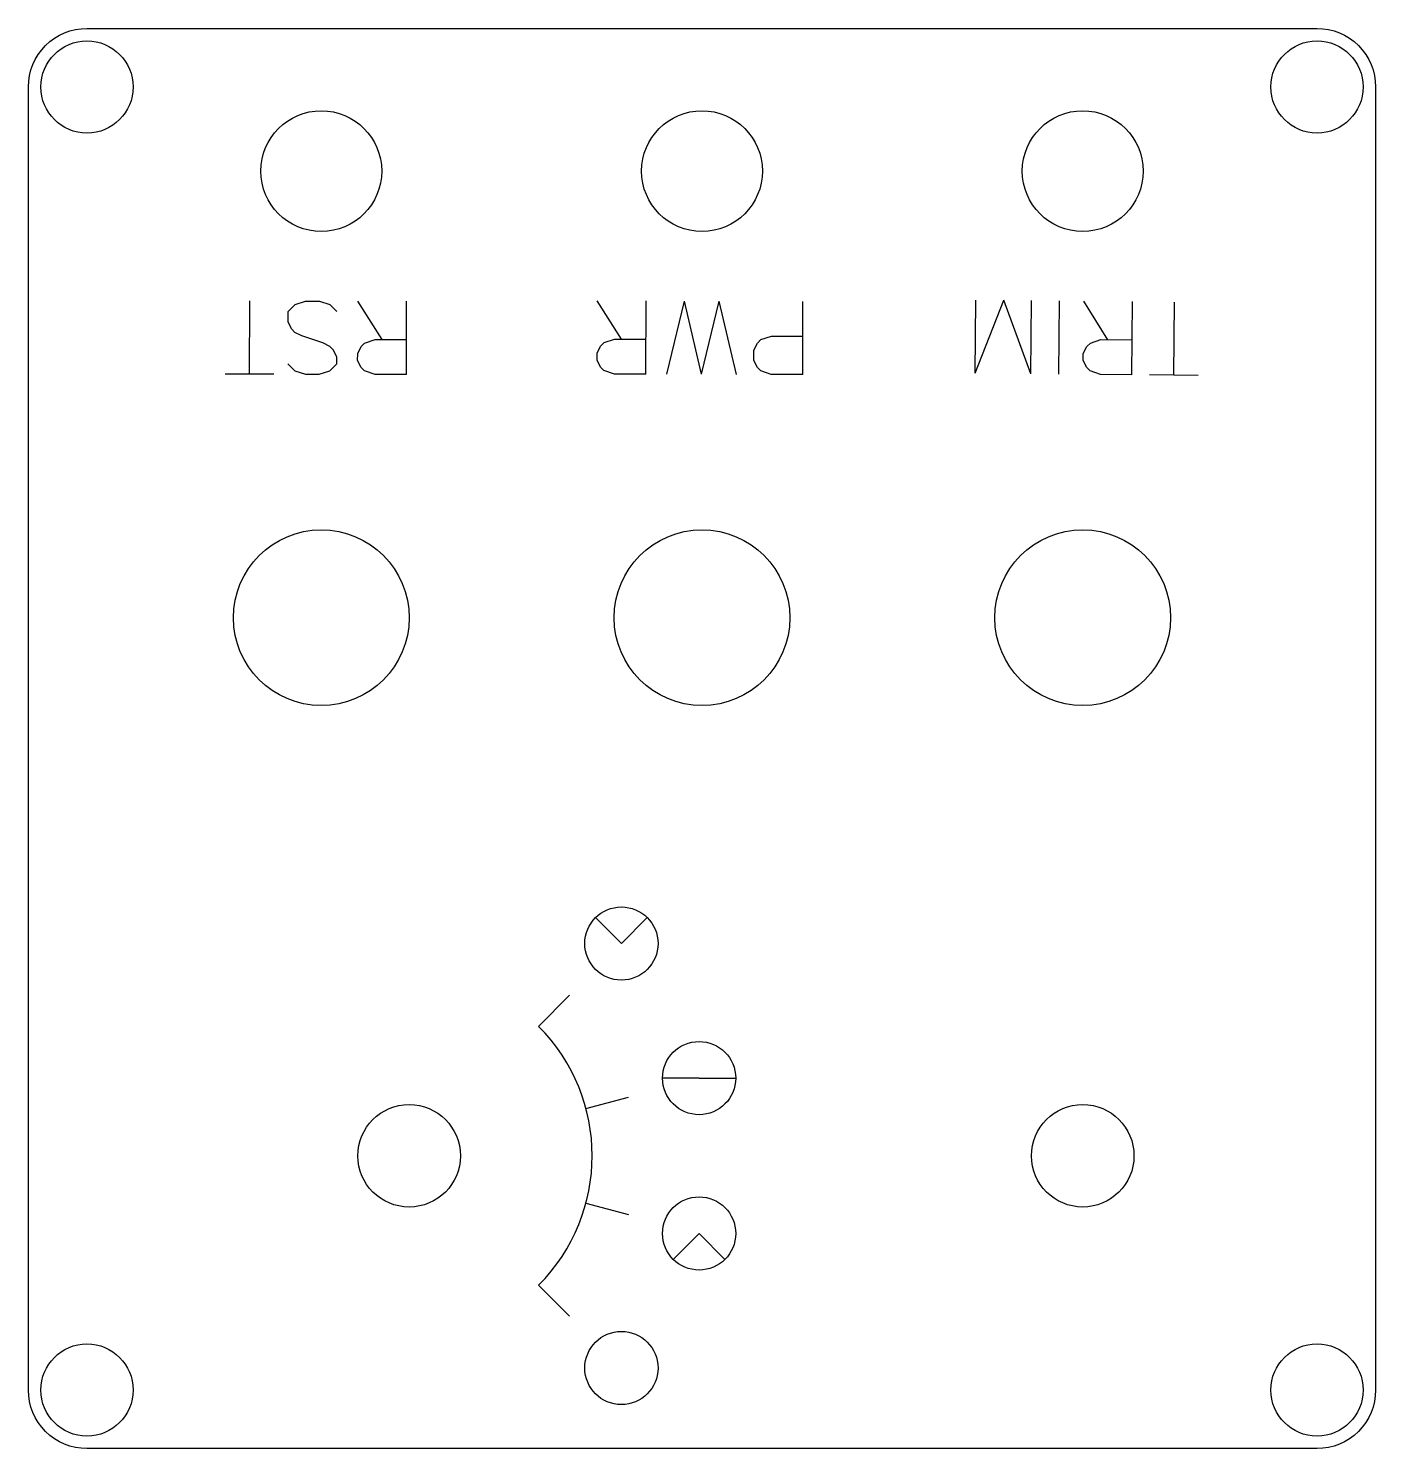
# Model space of a CAD drawing. Header units: millimetres. Extents: x -72 to 20, y -20 to 77.
import ezdxf

# ---------------------------------------------------------------- set-up
doc = ezdxf.new("R2010")
doc.units = ezdxf.units.MM
doc.layers.get('0').update_dxf_attribs({"linetype": 'CONTINUOUS'})

msp = doc.modelspace()

# ---------------------------------------------------------------- linework, layer by layer
for p, q in [((-56.898, 53.384), (-56.889, 58.384)), ((-53.794, 58.14), (-53.079, 58.377)), ((-53.079, 58.377), (-52.127, 58.375)), ((-52.127, 58.375), (-51.413, 58.136)), ((-47.846, 55.748), (-49.508, 58.37)), ((-46.184, 53.364), (-46.174, 58.364)), ((-31.496, 55.772), (-33.155, 58.396)), ((-29.837, 53.386), (-29.822, 58.386)), ((-28.408, 53.382), (-27.203, 58.379)), ((-26.027, 53.375), (-27.203, 58.379)), ((-26.027, 53.375), (-24.822, 58.371)), ((-23.647, 53.368), (-24.822, 58.371)), ((-19.123, 53.354), (-19.108, 58.354)), ((-7.354, 53.449), (-7.303, 58.448)), ((-7.354, 53.449), (-5.399, 58.429)), ((-3.545, 53.41), (-5.399, 58.429)), ((-3.545, 53.41), (-3.494, 58.41)), ((-1.64, 53.391), (-1.589, 58.391)), ((1.717, 55.738), (0.077, 58.374)), ((3.36, 53.34), (3.41, 58.34)), ((6.217, 53.311), (6.267, 58.311)), ((-54.272, 56.951), (-54.271, 57.665)), ((-54.271, 57.665), (-53.794, 58.14)), ((-51.413, 58.136), (-50.938, 57.659)), ((-54.035, 56.474), (-54.272, 56.951)), ((-53.797, 56.235), (-54.035, 56.474)), ((-53.322, 55.996), (-53.797, 56.235)), ((-51.894, 55.518), (-53.322, 55.996)), ((-51.418, 55.279), (-51.894, 55.518)), ((-49.275, 55.275), (-49.037, 55.512)), ((-49.037, 55.512), (-48.322, 55.749)), ((-48.322, 55.749), (-46.179, 55.745)), ((-33.166, 54.825), (-32.926, 55.301)), ((-32.926, 55.301), (-32.688, 55.538)), ((-32.688, 55.538), (-31.973, 55.774)), ((-31.973, 55.774), (-29.83, 55.767)), ((-22.451, 55.031), (-22.211, 55.506)), ((-22.211, 55.506), (-21.973, 55.744)), ((-21.973, 55.744), (-21.258, 55.98)), ((-21.258, 55.98), (-19.115, 55.973)), ((0.284, 55.276), (0.525, 55.512)), ((0.525, 55.512), (1.241, 55.743)), ((1.241, 55.743), (3.384, 55.721)), ((-51.181, 55.04), (-51.418, 55.279)), ((-50.943, 54.563), (-51.181, 55.04)), ((-50.944, 54.087), (-50.943, 54.563)), ((-49.515, 54.323), (-49.514, 54.799)), ((-49.278, 53.846), (-49.515, 54.323)), ((-49.514, 54.799), (-49.275, 55.275)), ((-33.167, 54.349), (-33.166, 54.825)), ((-32.931, 53.872), (-33.167, 54.349)), ((-22.453, 54.317), (-22.451, 55.031)), ((0.036, 54.326), (0.041, 54.802)), ((0.27, 53.848), (0.036, 54.326)), ((0.041, 54.802), (0.284, 55.276)), ((-55.231, 53.381), (-58.565, 53.387)), ((-54.278, 54.093), (-53.802, 53.616)), ((-53.802, 53.616), (-53.088, 53.377)), ((-53.088, 53.377), (-52.136, 53.375)), ((-52.136, 53.375), (-51.421, 53.612)), ((-51.421, 53.612), (-50.944, 54.087)), ((-49.04, 53.608), (-49.278, 53.846)), ((-48.327, 53.368), (-49.04, 53.608)), ((-46.184, 53.364), (-48.327, 53.368)), ((-32.693, 53.633), (-32.931, 53.872)), ((-31.98, 53.393), (-32.693, 53.633)), ((-29.837, 53.386), (-31.98, 53.393)), ((-22.217, 53.84), (-22.453, 54.317)), ((-21.979, 53.601), (-22.217, 53.84)), ((-21.266, 53.361), (-21.979, 53.601)), ((-19.123, 53.354), (-21.266, 53.361)), ((0.505, 53.607), (0.27, 53.848)), ((1.217, 53.362), (0.505, 53.607)), ((3.36, 53.34), (1.217, 53.362)), ((7.883, 53.294), (4.55, 53.328)), ((-31.504, 14.496), (-33.272, 16.263)), ((-31.504, 14.496), (-29.737, 16.263)), ((-37.161, 8.839), (-35.04, 10.96)), ((-26.199, 5.306), (-28.699, 5.306)), ((-26.199, 5.306), (-23.699, 5.306)), ((-33.926, 3.235), (-31.028, 4.012)), ((-33.926, -3.235), (-31.028, -4.012)), ((-26.199, -5.306), (-27.966, -7.074)), ((-26.199, -5.306), (-24.431, -7.074)), ((-37.161, -8.839), (-35.04, -10.96))]:
    msp.add_line(p, q)
msp.add_lwpolyline([(-68, -20, -0.414214), (-72, -16), (-72, 73, -0.414214), (-68, 77), (16, 77, -0.414214), (20, 73), (20, -16, -0.414214), (16, -20)], format="xyb", close=True)
for centre, radius in [((-68, 73), 3.15), ((16, 73), 3.15), ((-52, 67.25), 4.125), ((-26, 67.25), 4.125), ((0, 67.25), 4.125), ((-52, 36.75), 6), ((-26, 36.75), 6), ((0, 36.75), 6), ((-31.504, 14.496), 2.5), ((-26.199, 5.306), 2.5), ((-46, 0), 3.5), ((0, 0), 3.5), ((-26.199, -5.306), 2.5), ((-31.504, -14.496), 2.5), ((-68, -16), 3.15), ((16, -16), 3.15)]:
    msp.add_circle(centre, radius)
msp.add_arc((-46, 0), 12.5, -45, 45)

doc.saveas('drawing.dxf')
